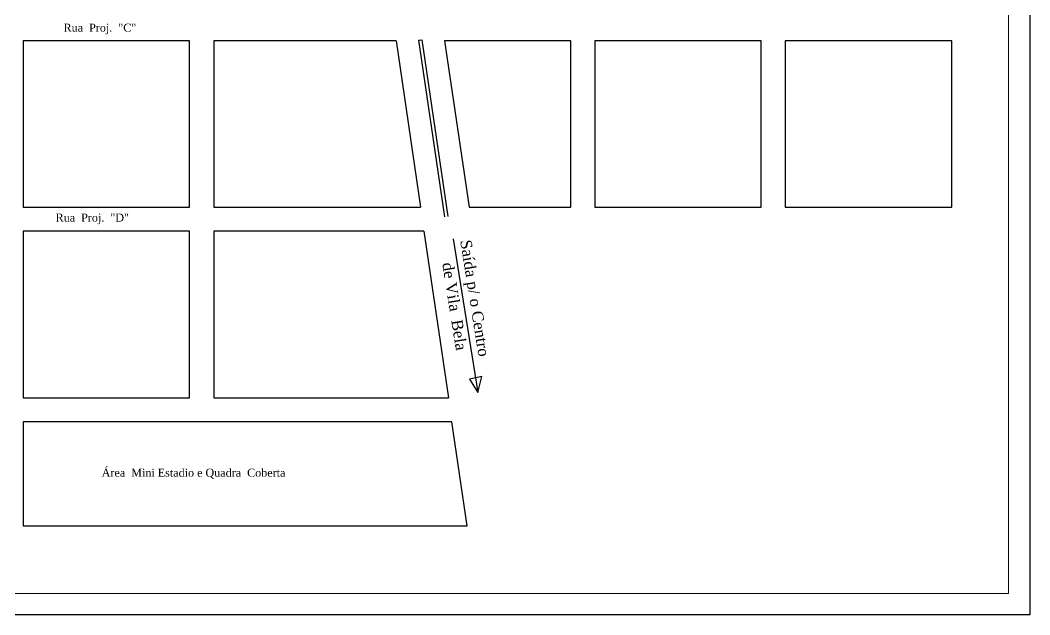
# Model space of a CAD drawing. Header units: millimetres. Extents: x 2755 to 4482, y 876 to 1558.
# Drawn here: x 4009.2 to 4482.1, y 962 to 1240.6 of the extents above; entities that cross this region are included whole.
import ezdxf

# ---------------------------------------------------------------- set-up
doc = ezdxf.new("R2010")
doc.units = ezdxf.units.MM
doc.layers.add('PV BL', color=6, linetype='Continuous', lineweight=15)
doc.layers.add('rua', color=5, linetype='Continuous', lineweight=25)
doc.layers.add('texto', color=3, linetype='Continuous')

msp = doc.modelspace()

# ---------------------------------------------------------------- linework, layer by layer
at = {"layer": 'PV BL'}
msp.add_lwpolyline([(3696.8767, 1525.3941), (4472.0852, 1525.3941), (4472.0852, 972.0226), (3696.8767, 972.0226)], close=True, dxfattribs=at)
at = {"layer": 'rua'}
for p, q in [((4185.261, 1230.9705), (4099.8241, 1230.9705)), ((4099.8241, 1230.9705), (4099.8241, 1152.9705)), ((4185.261, 1230.9705), (4196.6765, 1152.9705)), ((4195.8348, 1231.2306), (4197.319, 1231.4478)), ((4195.8348, 1231.2306), (4207.9524, 1148.4332)), ((4197.319, 1231.4478), (4209.4366, 1148.6504)), ((4267.0741, 1230.9705), (4208.0007, 1230.9705)), ((4208.0007, 1230.9705), (4219.4162, 1152.9705)), ((4267.0741, 1152.9705), (4267.0741, 1230.9705)), ((4099.8241, 1152.9705), (4196.6765, 1152.9705)), ((4194.6991, 1152.9705), (4196.6765, 1152.9705)), ((4219.4162, 1152.9705), (4267.0741, 1152.9705)), ((4198.3229, 1141.7205), (4099.8241, 1141.7205)), ((4099.8241, 1141.7205), (4099.8241, 1063.7205)), ((4198.3229, 1141.7205), (4209.7384, 1063.7205)), ((4099.8241, 1063.7205), (4209.7384, 1063.7205)), ((4211.3848, 1052.4705), (4010.5741, 1052.4705)), ((4010.5741, 1052.4705), (4010.5741, 1003.7205)), ((4218.5195, 1003.7205), (4211.3848, 1052.4705)), ((4010.5741, 1003.7205), (4218.5195, 1003.7205))]:
    msp.add_line(p, q, dxfattribs=at)
for points in [[(3671.8767, 1535.3941), (4482.0852, 1535.3941), (4482.0852, 962.0226), (3671.8767, 962.0226)], [(4010.5741, 1152.9705), (4088.5741, 1152.9705), (4088.5741, 1230.9705), (4010.5741, 1230.9705)], [(4278.3241, 1152.9705), (4356.3241, 1152.9705), (4356.3241, 1230.9705), (4278.3241, 1230.9705)], [(4367.5741, 1152.9705), (4445.5741, 1152.9705), (4445.5741, 1230.9705), (4367.5741, 1230.9705)], [(4010.5741, 1063.7205), (4088.5741, 1063.7205), (4088.5741, 1141.7205), (4010.5741, 1141.7205)]]:
    msp.add_lwpolyline(points, close=True, dxfattribs=at)
at = {"layer": 'texto'}
for p, q in [((4211.9281, 1138.166), (4223.5948, 1066.2063)), ((4225.3815, 1073.7229), (4219.6099, 1072.4951)), ((4223.5948, 1066.2063), (4225.3815, 1073.7229)), ((4219.6099, 1072.4951), (4223.5948, 1066.2063))]:
    msp.add_line(p, q, dxfattribs=at)

# ---------------------------------------------------------------- texts
at = {"layer": 'texto', "char_height": 3.75, "attachment_point": 1}
for s, insert, width in [('{\\fTimes New Roman|b0|i0|c0|p18;Rua  Proj.  "C"}', (4029.5211, 1239.0098), 48.248824), ('{\\fTimes New Roman|b0|i0|c0|p18;Rua  Proj.  "D"}', (4025.789, 1150.0029), 48.248824), ('{\\fTimes New Roman|b0|i0|c0|p18;Área  Mini Estadio e Quadra  Coberta}', (4047.381, 1030.4874), 97.399991)]:
    msp.add_mtext(s, dxfattribs=dict(at, insert=insert, width=width))
at = {"layer": 'texto', "char_height": 5.25, "width": 63.266475, "attachment_point": 1, "rotation": 279}
for s, insert in [('{\\fTimes New Roman|b0|i0|c0|p18;Saída p/ o Centro }', (4220.4782, 1138.1132)), ('{\\fTimes New Roman|b0|i0|c0|p18;de Vila  Bela}', (4212.0363, 1127.5144))]:
    msp.add_mtext(s, dxfattribs=dict(at, insert=insert))

doc.saveas('drawing.dxf')
